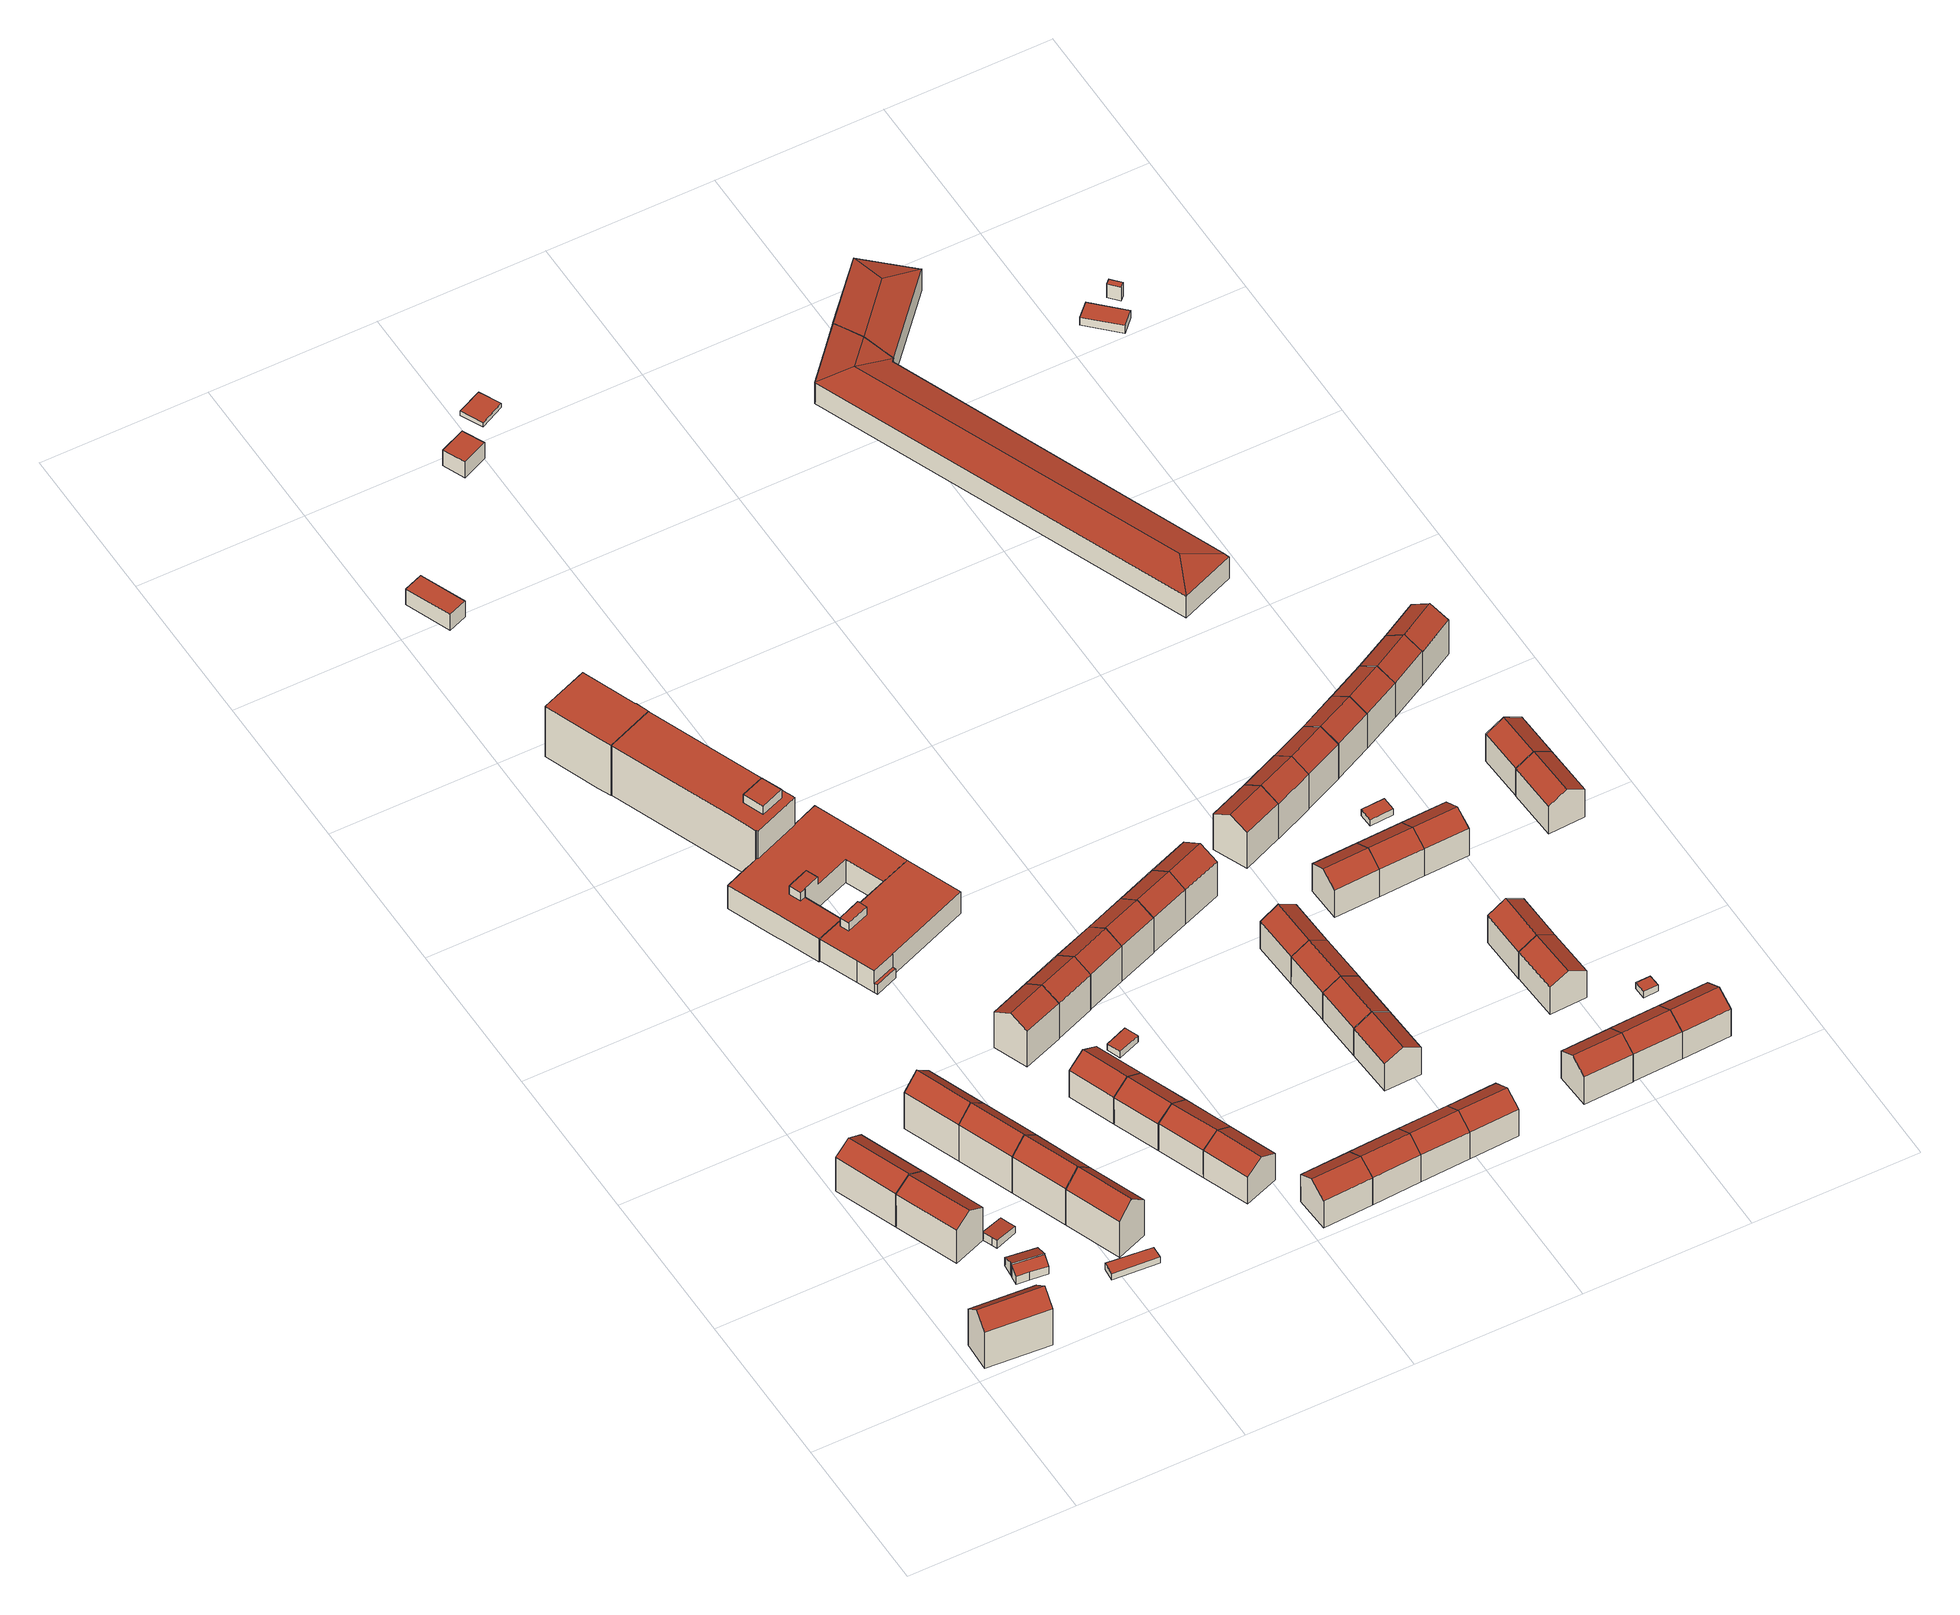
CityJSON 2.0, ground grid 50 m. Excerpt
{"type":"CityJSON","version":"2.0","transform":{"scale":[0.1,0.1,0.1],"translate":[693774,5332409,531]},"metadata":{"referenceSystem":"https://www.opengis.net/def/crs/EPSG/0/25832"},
"CityObjects":{
"building1":{"type":"Building","attributes":{"Gemeindeschluessel":"09162000","HoeheDach":"551.679","HoeheGrund":"533.960","Methode":"1000","NiedrigsteTraufeDesGebaeudes":"547.601","Geometrietyp2DReferenz":"3000","function":"31001_1000","roofType":"3100","measuredHeight":17.72,"storeysAboveGround":4},"geometry":[{"type":"MultiSurface","lod":"2","boundaries":[[[0,1,2,3]],[[3,4,5,0]],[[6,7,8,9]],[[4,6,9,5]],[[0,5,9,8,1]],[[2,7,6,4,3]],[[1,8,7,2]]],"semantics":{"surfaces":[{"type":"GroundSurface"},{"type":"WallSurface"},{"type":"RoofSurface"}],"values":[0,1,2,2,1,1,1]}}]},
"building2":{"type":"Building","attributes":{"Gemeindeschluessel":"09162000","HoeheDach":"549.608","HoeheGrund":"533.960","Methode":"1000","NiedrigsteTraufeDesGebaeudes":"546.504","Geometrietyp2DReferenz":"3000","function":"31001_1000","roofType":"3100","measuredHeight":15.65,"storeysAboveGround":4},"geometry":[{"type":"MultiSurface","lod":"2","boundaries":[[[10,11,12,13]],[[13,14,15,10]],[[14,16,17,15]],[[11,18,19,12]],[[13,12,19,16,14]],[[15,17,18,11,10]],[[18,17,16,19]]],"semantics":{"surfaces":[{"type":"WallSurface"},{"type":"GroundSurface"},{"type":"RoofSurface"}],"values":[0,1,0,2,0,0,2]}}]},
"building3":{"type":"Building","attributes":{"Gemeindeschluessel":"09162000","HoeheDach":"549.614","HoeheGrund":"534.100","Methode":"1000","NiedrigsteTraufeDesGebaeudes":"546.515","Geometrietyp2DReferenz":"3000","function":"31001_1000","roofType":"3100","measuredHeight":15.51,"storeysAboveGround":4},"geometry":[{"type":"MultiSurface","lod":"2","boundaries":[[[20,21,17,22]],[[23,21,20,24,25]],[[26,11,22,17,27]],[[27,17,21,23]],[[24,20,22,11]],[[26,27,23,25]],[[25,24,11,26]]],"semantics":{"surfaces":[{"type":"RoofSurface"},{"type":"WallSurface"},{"type":"GroundSurface"}],"values":[0,1,1,1,0,2,1]}}]},
"building4":{"type":"Building","attributes":{"Gemeindeschluessel":"09162000","HoeheDach":"538.758","HoeheGrund":"534.190","Methode":"1000","NiedrigsteTraufeDesGebaeudes":"537.155","Geometrietyp2DReferenz":"3000","function":"31001_2523","roofType":"2100","measuredHeight":4.57},"geometry":[{"type":"MultiSurface","lod":"2","boundaries":[[[28,29,30,31]],[[30,29,32,33,34]],[[35,32,29,28]],[[31,30,34,36]],[[37,33,32,35]],[[36,37,35,28,31]],[[36,34,33,37]]],"semantics":{"surfaces":[{"type":"WallSurface"},{"type":"RoofSurface"},{"type":"GroundSurface"}],"values":[0,1,0,0,0,2,0]}}]},
"building5":{"type":"Building","attributes":{"Gemeindeschluessel":"09162000","HoeheDach":"539.297","HoeheGrund":"534.180","Methode":"1000","NiedrigsteTraufeDesGebaeudes":"537.214","Geometrietyp2DReferenz":"3000","function":"31001_2000","roofType":"2100","measuredHeight":5.12},"geometry":[{"type":"MultiSurface","lod":"2","boundaries":[[[38,39,40,41,42,43]],[[44,41,40,45]],[[37,43,42,46]],[[47,39,38,35]],[[46,42,41,44]],[[35,38,43,37]],[[45,40,39,47]],[[37,46,44,45,47,35]]],"semantics":{"surfaces":[{"type":"RoofSurface"},{"type":"WallSurface"},{"type":"GroundSurface"}],"values":[0,1,1,1,1,1,1,2]}}]},
"building6":{"type":"Building","attributes":{"Gemeindeschluessel":"09162000","HoeheDach":"537.096","HoeheGrund":"534.150","Methode":"2000","NiedrigsteTraufeDesGebaeudes":"536.504","Geometrietyp2DReferenz":"3000","function":"51009_1610","roofType":"1000","measuredHeight":2.95},"geometry":[{"type":"MultiSurface","lod":"2","boundaries":[[[48,49,50,51,52,53]],[[54,55,56,57,58,59]],[[50,57,56,51]],[[52,55,54,53]],[[51,56,55,52]],[[48,59,58,49]],[[53,54,59,48]],[[49,58,57,50]]],"semantics":{"surfaces":[{"type":"GroundSurface"},{"type":"RoofSurface"},{"type":"WallSurface"}],"values":[0,1,2,2,2,2,2,2]}}]},
"building7":{"type":"Building","attributes":{"Gemeindeschluessel":"09162000","HoeheDach":"536.200","HoeheGrund":"533.920","Methode":"2000","NiedrigsteTraufeDesGebaeudes":"536.200","Geometrietyp2DReferenz":"3000","function":"51009_1610","roofType":"1000","measuredHeight":2.28},"geometry":[{"type":"MultiSurface","lod":"2","boundaries":[[[60,61,62,63]],[[64,65,63,62]],[[63,65,66,60]],[[64,62,61,67]],[[66,67,61,60]],[[67,66,65,64]]],"semantics":{"surfaces":[{"type":"WallSurface"},{"type":"GroundSurface"},{"type":"RoofSurface"}],"values":[0,0,1,2,0,0]}}]},
"building8":{"type":"Building","attributes":{"Gemeindeschluessel":"09162000","HoeheDach":"552.179","HoeheGrund":"534.160","Methode":"1000","NiedrigsteTraufeDesGebaeudes":"547.845","Geometrietyp2DReferenz":"3000","function":"31001_1000","roofType":"3100","measuredHeight":18.02,"storeysAboveGround":4},"geometry":[{"type":"MultiSurface","lod":"2","boundaries":[[[68,69,70,71]],[[72,73,74,75]],[[75,76,77,72]],[[73,70,69,74]],[[72,77,71,70,73]],[[74,69,68,76,75]],[[76,68,71,77]]],"semantics":{"surfaces":[{"type":"RoofSurface"},{"type":"GroundSurface"},{"type":"WallSurface"}],"values":[0,1,2,2,2,2,0]}}]},
"building9":{"type":"Building","attributes":{"Gemeindeschluessel":"09162000","HoeheDach":"552.181","HoeheGrund":"534.220","Methode":"1000","NiedrigsteTraufeDesGebaeudes":"547.883","Geometrietyp2DReferenz":"3000","function":"31001_1000","roofType":"3100","measuredHeight":17.96,"storeysAboveGround":4},"geometry":[{"type":"MultiSurface","lod":"2","boundaries":[[[78,79,69,68]],[[80,81,82,75]],[[81,78,68,82]],[[83,79,78,81,80]],[[75,82,68,69,74]],[[75,74,83,80]],[[74,69,79,83]]],"semantics":{"surfaces":[{"type":"RoofSurface"},{"type":"WallSurface"},{"type":"GroundSurface"}],"values":[0,1,0,1,1,2,1]}}]},
"building10":{"type":"Building","attributes":{"Gemeindeschluessel":"09162000","HoeheDach":"552.210","HoeheGrund":"534.180","Methode":"1000","NiedrigsteTraufeDesGebaeudes":"547.787","Geometrietyp2DReferenz":"3000","function":"31001_1000","roofType":"3100","measuredHeight":18.03,"storeysAboveGround":4},"geometry":[{"type":"MultiSurface","lod":"2","boundaries":[[[84,85,86,78]],[[83,86,85,87]],[[87,85,84,88,89]],[[80,90,78,86,83]],[[80,83,87,89]],[[89,88,90,80]],[[88,84,78,90]]],"semantics":{"surfaces":[{"type":"RoofSurface"},{"type":"WallSurface"},{"type":"GroundSurface"}],"values":[0,1,1,1,2,1,0]}}]},
"building11":{"type":"Building","attributes":{"Gemeindeschluessel":"09162000","HoeheDach":"552.217","HoeheGrund":"534.200","Methode":"1000","NiedrigsteTraufeDesGebaeudes":"547.743","Geometrietyp2DReferenz":"3000","function":"31001_1000","roofType":"3100","measuredHeight":18.02,"storeysAboveGround":4},"geometry":[{"type":"MultiSurface","lod":"2","boundaries":[[[91,92,93,89]],[[89,87,94,91]],[[89,93,84,95,87]],[[92,96,84,93]],[[96,97,95,84]],[[94,97,96,92,91]],[[87,95,97,94]]],"semantics":{"surfaces":[{"type":"WallSurface"},{"type":"GroundSurface"},{"type":"RoofSurface"}],"values":[0,1,0,2,2,0,0]}}]},
"building12":{"type":"Building","attributes":{"Gemeindeschluessel":"09162000","HoeheDach":"551.892","HoeheGrund":"532.930","Methode":"2000","NiedrigsteTraufeDesGebaeudes":"535.450","Geometrietyp2DReferenz":"3000","function":"31001_9998","roofType":"1000","measuredHeight":18.96,"storeysAboveGround":5},"geometry":[{"type":"MultiSurface","lod":"2","boundaries":[[[98,99,100,101,102,103,104,105]],[[106,107,108,109,110,111,112,113,114,115]],[[107,100,99,108]],[[110,105,104,111]],[[116,102,101,117]],[[103,102,116,118,114,113,112]],[[117,119,118,116]],[[107,106,115,119,117,101,100]],[[114,118,119,115]],[[109,108,99,98,105,110]],[[103,112,111,104]]],"semantics":{"surfaces":[{"type":"RoofSurface"},{"type":"GroundSurface"},{"type":"WallSurface"}],"values":[0,1,2,2,2,2,0,2,2,2,2]}}]},
"building13":{"type":"Building","attributes":{"Gemeindeschluessel":"09162000","HoeheDach":"548.039","HoeheGrund":"534.710","Methode":"1000","NiedrigsteTraufeDesGebaeudes":"544.833","Geometrietyp2DReferenz":"3000","function":"31001_1000","roofType":"3100","measuredHeight":13.33,"storeysAboveGround":3},"geometry":[{"type":"MultiSurface","lod":"2","boundaries":[[[120,121,122,123,124]],[[125,126,127,128,129]],[[122,121,128,127]],[[124,123,126,125]],[[125,129,120,124]],[[129,128,121,120]],[[123,122,127,126]]],"semantics":{"surfaces":[{"type":"WallSurface"},{"type":"RoofSurface"},{"type":"GroundSurface"}],"values":[0,0,1,0,2,0,1]}}]},
"building14":{"type":"Building","attributes":{"Gemeindeschluessel":"09162000","HoeheDach":"554.990","HoeheGrund":"533.131","Methode":"2000","NiedrigsteTraufeDesGebaeudes":"551.910","Geometrietyp2DReferenz":"3000","function":"31001_9998","roofType":"1000","measuredHeight":21.86,"storeysAboveGround":5},"geometry":[{"type":"MultiSurface","lod":"2","boundaries":[[[130,131,132,133]],[[134,135,136,137,138,139,140,141,142,143,144,145,146,147]],[[148,149,150,151]],[[146,152,153,147]],[[154,155,156,157,158,159,153,152,160,161,162,163,100,99],[130,133,148,151]],[[133,132,149,148]],[[139,138,137,156,155,154,99,140]],[[151,150,131,130]],[[135,158,157,136]],[[163,162,161,144,143,142,141,100]],[[145,160,152,146]],[[136,157,156,137]],[[147,153,159,134]],[[149,132,131,150]],[[140,99,100,141]],[[134,159,158,135]],[[144,161,160,145]]],"semantics":{"surfaces":[{"type":"WallSurface"},{"type":"GroundSurface"},{"type":"RoofSurface"}],"values":[0,1,0,0,2,0,0,0,0,0,0,0,0,2,0,0,0]}}]},
"building15":{"type":"Building","attributes":{"Gemeindeschluessel":"09162000","HoeheDach":"551.043","HoeheGrund":"534.510","Methode":"1000","NiedrigsteTraufeDesGebaeudes":"547.878","Geometrietyp2DReferenz":"3000","function":"31001_1000","roofType":"3100","measuredHeight":16.53,"storeysAboveGround":4},"geometry":[{"type":"MultiSurface","lod":"2","boundaries":[[[164,165,166,167,168]],[[169,170,164,168]],[[170,171,165,164]],[[168,167,172,169]],[[169,172,173,171,170]],[[165,171,173,166]],[[166,173,172,167]]],"semantics":{"surfaces":[{"type":"WallSurface"},{"type":"GroundSurface"},{"type":"RoofSurface"}],"values":[0,1,0,0,0,2,2]}}]},
"building16":{"type":"Building","attributes":{"Gemeindeschluessel":"09162000","HoeheDach":"548.044","HoeheGrund":"534.700","Methode":"1000","NiedrigsteTraufeDesGebaeudes":"544.848","Geometrietyp2DReferenz":"3000","function":"31001_1000","roofType":"3100","measuredHeight":13.34,"storeysAboveGround":3},"geometry":[{"type":"MultiSurface","lod":"2","boundaries":[[[124,120,174,175]],[[174,176,177,178,175]],[[178,177,122,123]],[[175,178,123,124]],[[177,176,121,122]],[[124,123,122,121,120]],[[120,121,176,174]]],"semantics":{"surfaces":[{"type":"GroundSurface"},{"type":"WallSurface"},{"type":"RoofSurface"}],"values":[0,1,2,1,2,1,1]}}]},
"building17":{"type":"Building","attributes":{"Gemeindeschluessel":"09162000","HoeheDach":"544.940","HoeheGrund":"533.147","Methode":"2000","NiedrigsteTraufeDesGebaeudes":"541.799","Geometrietyp2DReferenz":"3000","function":"31001_9998","roofType":"1000","measuredHeight":11.79,"storeysAboveGround":2},"geometry":[{"type":"MultiSurface","lod":"2","boundaries":[[[179,180,181,182,183,184,185]],[[186,187,188,189,190,191,192,193,194,195]],[[193,192,191,190,196,181,180,197,198,199,200,201,202,203,204,205,206,207,208,209,210,211,212,213,214,215,216,217,194]],[[184,218,219,220,203,202,201,221,185]],[[180,179,222,197]],[[194,217,216,215,135,223,224,195]],[[189,225,182,181,196,190]],[[146,210,209,226]],[[200,227,221,201]],[[135,215,214,134]],[[228,204,203,220]],[[229,230,227,200,199,198]],[[147,211,210,146]],[[231,205,204,228]],[[226,209,208,232]],[[214,213,212,211,147,233,234,134]],[[197,222,229,198]],[[207,206,205,231,235,236,232,208]],[[222,179,185,221,227,230,229]],[[228,220,219,218,184,183,182,225,189,188,187,186,195,224,223,135,134,234,233,147,146,226,232,236,235,231]]],"semantics":{"surfaces":[{"type":"WallSurface"},{"type":"RoofSurface"},{"type":"GroundSurface"}],"values":[0,0,1,0,0,0,0,0,0,0,0,0,0,0,0,0,0,0,1,2]}}]},
"building18":{"type":"Building","attributes":{"Gemeindeschluessel":"09162000","HoeheDach":"548.062","HoeheGrund":"534.710","Methode":"1000","NiedrigsteTraufeDesGebaeudes":"544.858","Geometrietyp2DReferenz":"3000","function":"31001_1000","roofType":"3100","measuredHeight":13.35,"storeysAboveGround":3},"geometry":[{"type":"MultiSurface","lod":"2","boundaries":[[[175,174,237,238]],[[239,240,241,242]],[[175,243,242,241,174]],[[238,244,243,175]],[[237,240,239,244,238]],[[244,239,242,243]],[[174,241,240,237]]],"semantics":{"surfaces":[{"type":"GroundSurface"},{"type":"RoofSurface"},{"type":"WallSurface"}],"values":[0,1,2,2,2,1,2]}}]},
"building19":{"type":"Building","attributes":{"Gemeindeschluessel":"09162000","HoeheDach":"548.067","HoeheGrund":"534.760","Methode":"1000","NiedrigsteTraufeDesGebaeudes":"544.855","Geometrietyp2DReferenz":"3000","function":"31001_1000","roofType":"3100","measuredHeight":13.31,"storeysAboveGround":3},"geometry":[{"type":"MultiSurface","lod":"2","boundaries":[[[245,246,247,248,249]],[[250,240,246,245]],[[247,246,240,239]],[[249,248,244,251]],[[251,250,245,249]],[[248,247,239,244]],[[251,244,239,240,250]]],"semantics":{"surfaces":[{"type":"WallSurface"},{"type":"RoofSurface"},{"type":"GroundSurface"}],"values":[0,0,1,0,2,1,0]}}]},
"building20":{"type":"Building","attributes":{"name":"Montessori-Schule","Gemeindeschluessel":"09162000","HoeheDach":"544.900","HoeheGrund":"533.679","Methode":"2000","NiedrigsteTraufeDesGebaeudes":"537.200","Geometrietyp2DReferenz":"3000","function":"31001_3020","roofType":"1000","measuredHeight":11.22,"storeysAboveGround":2},"geometry":[{"type":"MultiSurface","lod":"2","boundaries":[[[252,253,254,255,256]],[[190,257,181,258,259,260]],[[261,262,263,264,265,266]],[[267,268,269,270]],[[271,267,270,272]],[[273,268,267,271]],[[274,275,264,263,276,277,278]],[[277,279,280,281,282,278]],[[279,277,276,263,262,261,252,256,260,259,258,283,284,285,280]],[[275,274,254,253]],[[256,255,190,260]],[[181,286,204,284,283,258]],[[287,269,268,273]],[[272,270,269,287]],[[266,265,264,275,253]],[[255,254,274,278,282,281,205,204,286,181,257,190],[287,273,271,272]],[[261,266,253,252]],[[285,205,281,280]],[[284,204,205,285]]],"semantics":{"surfaces":[{"type":"WallSurface"},{"type":"RoofSurface"},{"type":"GroundSurface"}],"values":[0,0,0,1,0,0,0,0,2,0,0,0,0,0,1,1,0,0,0]}}]},
"building21":{"type":"Building","attributes":{"Gemeindeschluessel":"09162000","HoeheDach":"538.757","HoeheGrund":"532.757","Methode":"3220","NiedrigsteTraufeDesGebaeudes":"538.757","Geometrietyp2DReferenz":"3000","function":"31001_2000","roofType":"9999","measuredHeight":6,"storeysAboveGround":1},"geometry":[{"type":"MultiSurface","lod":"2","boundaries":[[[288,289,290,291]],[[292,293,294,295]],[[293,288,291,294]],[[294,291,290,295]],[[292,289,288,293]],[[289,292,295,290]]],"semantics":{"surfaces":[{"type":"WallSurface"},{"type":"GroundSurface"},{"type":"RoofSurface"}],"values":[0,0,0,1,2,0]}}]},
"building22":{"type":"Building","attributes":{"Gemeindeschluessel":"09162000","HoeheDach":"535.975","HoeheGrund":"533.230","Methode":"1000","NiedrigsteTraufeDesGebaeudes":"535.577","Geometrietyp2DReferenz":"3000","function":"31001_2000","roofType":"3200","measuredHeight":2.75},"geometry":[{"type":"MultiSurface","lod":"2","boundaries":[[[296,297,298,299]],[[300,301,302]],[[297,303,304,298]],[[296,302,303,297]],[[305,304,303]],[[296,299,300,302]],[[301,300,304,305]],[[298,304,300,299]],[[302,301,305,303]]],"semantics":{"surfaces":[{"type":"GroundSurface"},{"type":"RoofSurface"},{"type":"WallSurface"}],"values":[0,1,2,2,1,2,1,2,1]}}]},
"building23":{"type":"Building","attributes":{"Gemeindeschluessel":"09162000","HoeheDach":"551.064","HoeheGrund":"534.620","Methode":"1000","NiedrigsteTraufeDesGebaeudes":"547.871","Geometrietyp2DReferenz":"3000","function":"31001_1000","roofType":"3100","measuredHeight":16.44,"storeysAboveGround":4},"geometry":[{"type":"MultiSurface","lod":"2","boundaries":[[[171,306,307,308]],[[309,310,307,306,311]],[[309,311,312,313]],[[313,172,310,309]],[[312,171,308,172,313]],[[308,307,310,172]],[[311,306,171,312]]],"semantics":{"surfaces":[{"type":"RoofSurface"},{"type":"WallSurface"},{"type":"GroundSurface"}],"values":[0,1,2,1,1,0,1]}}]},
"building24":{"type":"Building","attributes":{"Gemeindeschluessel":"09162000","HoeheDach":"548.390","HoeheGrund":"535.050","Methode":"1000","NiedrigsteTraufeDesGebaeudes":"545.194","Geometrietyp2DReferenz":"3000","function":"31001_1000","roofType":"3100","measuredHeight":13.34,"storeysAboveGround":3},"geometry":[{"type":"MultiSurface","lod":"2","boundaries":[[[314,315,316,317]],[[318,314,317,319,320]],[[320,319,321,322]],[[322,323,318,320]],[[322,321,316,315,323]],[[317,316,321,319]],[[323,315,314,318]]],"semantics":{"surfaces":[{"type":"RoofSurface"},{"type":"WallSurface"},{"type":"GroundSurface"}],"values":[0,1,1,2,1,0,1]}}]},
"building25":{"type":"Building","attributes":{"Gemeindeschluessel":"09162000","HoeheDach":"537.195","HoeheGrund":"534.840","Methode":"1000","NiedrigsteTraufeDesGebaeudes":"537.195","Geometrietyp2DReferenz":"3000","function":"31001_2000","roofType":"1000","measuredHeight":2.35},"geometry":[{"type":"MultiSurface","lod":"2","boundaries":[[[324,325,326,327]],[[328,329,326,325]],[[330,328,325,324]],[[327,326,329,331]],[[324,327,331,330]],[[331,329,328,330]]],"semantics":{"surfaces":[{"type":"WallSurface"},{"type":"RoofSurface"},{"type":"GroundSurface"}],"values":[0,1,0,0,2,0]}}]},
"building26":{"type":"Building","attributes":{"Gemeindeschluessel":"09162000","HoeheDach":"551.050","HoeheGrund":"534.730","Methode":"1000","NiedrigsteTraufeDesGebaeudes":"547.878","Geometrietyp2DReferenz":"3000","function":"31001_1000","roofType":"3100","measuredHeight":16.32,"storeysAboveGround":4},"geometry":[{"type":"MultiSurface","lod":"2","boundaries":[[[332,333,334,310]],[[335,336,306,337]],[[306,336,333,332]],[[338,334,333,336,335]],[[339,310,334,338]],[[338,335,337,339]],[[337,306,332,310,339]]],"semantics":{"surfaces":[{"type":"RoofSurface"},{"type":"WallSurface"},{"type":"GroundSurface"}],"values":[0,1,0,1,1,2,1]}}]},
"building27":{"type":"Building","attributes":{"Gemeindeschluessel":"09162000","HoeheDach":"548.395","HoeheGrund":"535.060","Methode":"1000","NiedrigsteTraufeDesGebaeudes":"545.205","Geometrietyp2DReferenz":"3000","function":"31001_1000","roofType":"3100","measuredHeight":13.34,"storeysAboveGround":3},"geometry":[{"type":"MultiSurface","lod":"2","boundaries":[[[316,340,341,321]],[[315,342,340,316]],[[343,321,341,344]],[[344,345,346,343]],[[345,342,315,346]],[[344,341,340,342,345]],[[346,315,316,321,343]]],"semantics":{"surfaces":[{"type":"RoofSurface"},{"type":"WallSurface"},{"type":"GroundSurface"}],"values":[0,0,1,2,1,1,1]}}]},
"building28":{"type":"Building","attributes":{"Gemeindeschluessel":"09162000","HoeheDach":"551.054","HoeheGrund":"534.800","Methode":"1000","NiedrigsteTraufeDesGebaeudes":"547.896","Geometrietyp2DReferenz":"3000","function":"31001_1000","roofType":"3100","measuredHeight":16.25,"storeysAboveGround":4},"geometry":[{"type":"MultiSurface","lod":"2","boundaries":[[[347,348,349,350,351,352]],[[348,347,336,353,334,349]],[[354,352,351,350,355,356]],[[352,354,336,347]],[[353,356,355,334]],[[336,354,356,353]],[[349,334,355,350]]],"semantics":{"surfaces":[{"type":"GroundSurface"},{"type":"WallSurface"},{"type":"RoofSurface"}],"values":[0,1,1,1,2,2,1]}}]},
"building29":{"type":"Building","attributes":{"Gemeindeschluessel":"09162000","HoeheDach":"548.385","HoeheGrund":"535.080","Methode":"1000","NiedrigsteTraufeDesGebaeudes":"545.197","Geometrietyp2DReferenz":"3000","function":"31001_1000","roofType":"3100","measuredHeight":13.3,"storeysAboveGround":3},"geometry":[{"type":"MultiSurface","lod":"2","boundaries":[[[342,357,358,340]],[[359,360,345,344]],[[340,358,361,341]],[[359,361,358,357,360]],[[345,342,340,341,344]],[[344,341,361,359]],[[360,357,342,345]]],"semantics":{"surfaces":[{"type":"RoofSurface"},{"type":"GroundSurface"},{"type":"WallSurface"}],"values":[0,1,0,2,2,2,2]}}]},
"building30":{"type":"Building","attributes":{"Gemeindeschluessel":"09162000","HoeheDach":"541.838","HoeheGrund":"535.838","Methode":"3220","NiedrigsteTraufeDesGebaeudes":"541.838","Geometrietyp2DReferenz":"3000","function":"31001_2000","roofType":"9999","measuredHeight":6},"geometry":[{"type":"MultiSurface","lod":"2","boundaries":[[[362,363,364,365]],[[366,362,365,367]],[[368,366,367,369]],[[363,362,366,368]],[[363,368,369,364]],[[369,367,365,364]]],"semantics":{"surfaces":[{"type":"WallSurface"},{"type":"RoofSurface"},{"type":"GroundSurface"}],"values":[0,0,0,1,0,2]}}]},
"building31":{"type":"Building","attributes":{"Gemeindeschluessel":"09162000","HoeheDach":"551.069","HoeheGrund":"534.890","Methode":"1000","NiedrigsteTraufeDesGebaeudes":"547.871","Geometrietyp2DReferenz":"3000","function":"31001_1000","roofType":"3100","measuredHeight":16.18,"storeysAboveGround":4},"geometry":[{"type":"MultiSurface","lod":"2","boundaries":[[[354,370,371,356]],[[372,370,354,373]],[[374,355,375,376]],[[370,372,377,376,375,371]],[[378,373,354,356,355,374]],[[356,371,375,355]],[[373,378,374,376,377,372]]],"semantics":{"surfaces":[{"type":"RoofSurface"},{"type":"WallSurface"},{"type":"GroundSurface"}],"values":[0,1,1,1,1,0,2]}}]},
"building32":{"type":"Building","attributes":{"Gemeindeschluessel":"09162000","HoeheDach":"548.384","HoeheGrund":"535.110","Methode":"1000","NiedrigsteTraufeDesGebaeudes":"545.205","Geometrietyp2DReferenz":"3000","function":"31001_1000","roofType":"3100","measuredHeight":13.27,"storeysAboveGround":3},"geometry":[{"type":"MultiSurface","lod":"2","boundaries":[[[379,380,357,360]],[[359,361,381,382]],[[357,380,383,358]],[[360,357,358,361,359]],[[358,383,381,361]],[[382,381,383,380,379]],[[382,379,360,359]]],"semantics":{"surfaces":[{"type":"WallSurface"},{"type":"RoofSurface"},{"type":"GroundSurface"}],"values":[0,0,1,0,1,0,2]}}]},
"building33":{"type":"Building","attributes":{"Gemeindeschluessel":"09162000","HoeheDach":"548.833","HoeheGrund":"535.380","Methode":"1000","NiedrigsteTraufeDesGebaeudes":"545.621","Geometrietyp2DReferenz":"3000","function":"31001_1000","roofType":"3100","measuredHeight":13.45,"storeysAboveGround":3},"geometry":[{"type":"MultiSurface","lod":"2","boundaries":[[[384,385,386,387,388]],[[389,390,385,384]],[[391,392,393,390,389]],[[387,386,393,392]],[[386,385,390,393]],[[388,387,392,391]],[[391,389,384,388]]],"semantics":{"surfaces":[{"type":"WallSurface"},{"type":"RoofSurface"},{"type":"GroundSurface"}],"values":[0,0,0,1,1,0,2]}}]},
"building34":{"type":"Building","attributes":{"Gemeindeschluessel":"09162000","HoeheDach":"548.833","HoeheGrund":"535.440","Methode":"1000","NiedrigsteTraufeDesGebaeudes":"545.625","Geometrietyp2DReferenz":"3000","function":"31001_1000","roofType":"3100","measuredHeight":13.39,"storeysAboveGround":3},"geometry":[{"type":"MultiSurface","lod":"2","boundaries":[[[394,395,396,397,398]],[[398,397,390,389]],[[394,398,389,391]],[[393,390,397,396]],[[391,392,395,394]],[[392,393,396,395]],[[389,390,393,392,391]]],"semantics":{"surfaces":[{"type":"WallSurface"},{"type":"GroundSurface"},{"type":"RoofSurface"}],"values":[0,0,1,2,0,2,0]}}]},
"building35":{"type":"Building","attributes":{"Gemeindeschluessel":"09162000","HoeheDach":"537.190","HoeheGrund":"535.580","Methode":"2000","NiedrigsteTraufeDesGebaeudes":"537.190","Geometrietyp2DReferenz":"3000","function":"31001_2000","roofType":"1000","measuredHeight":1.61},"geometry":[{"type":"MultiSurface","lod":"2","boundaries":[[[399,400,401,402]],[[400,403,404,401]],[[402,405,406,399]],[[402,401,404,405]],[[406,403,400,399]],[[405,404,403,406]]],"semantics":{"surfaces":[{"type":"WallSurface"},{"type":"RoofSurface"},{"type":"GroundSurface"}],"values":[0,1,2,0,0,0]}}]},
"building36":{"type":"Building","attributes":{"Gemeindeschluessel":"09162000","HoeheDach":"551.079","HoeheGrund":"534.930","Methode":"1000","NiedrigsteTraufeDesGebaeudes":"547.868","Geometrietyp2DReferenz":"3000","function":"31001_1000","roofType":"3100","measuredHeight":16.15,"storeysAboveGround":4},"geometry":[{"type":"MultiSurface","lod":"2","boundaries":[[[376,375,407,408]],[[370,409,410,371]],[[377,372,370,371,375,376]],[[372,377,376,408,411,412]],[[409,412,411,408,407,410]],[[412,409,370,372]],[[371,410,407,375]]],"semantics":{"surfaces":[{"type":"WallSurface"},{"type":"RoofSurface"},{"type":"GroundSurface"}],"values":[0,1,0,2,0,0,1]}}]},
"building37":{"type":"Building","attributes":{"Gemeindeschluessel":"09162000","HoeheDach":"548.836","HoeheGrund":"535.460","Methode":"1000","NiedrigsteTraufeDesGebaeudes":"545.631","Geometrietyp2DReferenz":"3000","function":"31001_1000","roofType":"3100","measuredHeight":13.38,"storeysAboveGround":3},"geometry":[{"type":"MultiSurface","lod":"2","boundaries":[[[413,395,414,415]],[[415,416,417,413]],[[395,396,418,414]],[[396,397,419,418]],[[416,419,397,417]],[[417,397,396,395,413]],[[415,414,418,419,416]]],"semantics":{"surfaces":[{"type":"WallSurface"},{"type":"GroundSurface"},{"type":"RoofSurface"}],"values":[0,1,2,2,0,0,0]}}]},
"building38":{"type":"Building","attributes":{"Gemeindeschluessel":"09162000","HoeheDach":"548.851","HoeheGrund":"535.440","Methode":"1000","NiedrigsteTraufeDesGebaeudes":"545.625","Geometrietyp2DReferenz":"3000","function":"31001_1000","roofType":"3100","measuredHeight":13.41,"storeysAboveGround":3},"geometry":[{"type":"MultiSurface","lod":"2","boundaries":[[[420,421,419,422]],[[422,419,423,414,424]],[[424,414,425,426]],[[423,419,421,427]],[[426,420,422,424]],[[426,425,427,421,420]],[[414,423,427,425]]],"semantics":{"surfaces":[{"type":"WallSurface"},{"type":"RoofSurface"},{"type":"GroundSurface"}],"values":[0,0,0,1,2,0,1]}}]},
"building39":{"type":"Building","attributes":{"Gemeindeschluessel":"09162000","HoeheDach":"551.691","HoeheGrund":"535.140","Methode":"1000","NiedrigsteTraufeDesGebaeudes":"548.459","Geometrietyp2DReferenz":"3000","function":"31001_1000","roofType":"3100","measuredHeight":16.55,"storeysAboveGround":4},"geometry":[{"type":"MultiSurface","lod":"2","boundaries":[[[428,429,430,431,432,433]],[[429,428,434,435]],[[436,433,432,437]],[[435,438,439,431,430,429]],[[438,435,434,436,437,439]],[[434,428,433,436]],[[439,437,432,431]]],"semantics":{"surfaces":[{"type":"WallSurface"},{"type":"RoofSurface"},{"type":"GroundSurface"}],"values":[0,0,1,2,0,1,0]}}]},
"building40":{"type":"Building","attributes":{"Gemeindeschluessel":"09162000","HoeheDach":"548.885","HoeheGrund":"535.380","Methode":"1000","NiedrigsteTraufeDesGebaeudes":"545.672","Geometrietyp2DReferenz":"3000","function":"31001_1000","roofType":"3100","measuredHeight":13.51,"storeysAboveGround":3},"geometry":[{"type":"MultiSurface","lod":"2","boundaries":[[[440,441,442,443,444]],[[441,445,446,442]],[[444,443,447,448]],[[448,447,446,445,449]],[[449,445,441,440]],[[448,449,440,444]],[[442,446,447,443]]],"semantics":{"surfaces":[{"type":"WallSurface"},{"type":"RoofSurface"},{"type":"GroundSurface"}],"values":[0,1,0,0,0,2,1]}}]},
"building41":{"type":"Building","attributes":{"Gemeindeschluessel":"09162000","HoeheDach":"548.821","HoeheGrund":"535.430","Methode":"1000","NiedrigsteTraufeDesGebaeudes":"545.680","Geometrietyp2DReferenz":"3000","function":"31001_1000","roofType":"3100","measuredHeight":13.39,"storeysAboveGround":3},"geometry":[{"type":"MultiSurface","lod":"2","boundaries":[[[450,451,452,453]],[[453,452,454,455,456]],[[457,450,453,456]],[[456,455,458,457]],[[452,451,459,454]],[[454,459,458,455]],[[457,458,459,451,450]]],"semantics":{"surfaces":[{"type":"WallSurface"},{"type":"GroundSurface"},{"type":"RoofSurface"}],"values":[0,0,1,0,2,2,0]}}]},
"building42":{"type":"Building","attributes":{"Gemeindeschluessel":"09162000","HoeheDach":"551.688","HoeheGrund":"535.320","Methode":"1000","NiedrigsteTraufeDesGebaeudes":"548.486","Geometrietyp2DReferenz":"3000","function":"31001_1000","roofType":"3100","measuredHeight":16.37,"storeysAboveGround":4},"geometry":[{"type":"MultiSurface","lod":"2","boundaries":[[[428,460,461,462,433]],[[433,462,463,432]],[[464,465,466,467,468,469,470]],[[465,464,470,461,460,428]],[[461,470,469,468,463,462]],[[466,465,428,433,432,467]],[[467,432,463,468]]],"semantics":{"surfaces":[{"type":"RoofSurface"},{"type":"GroundSurface"},{"type":"WallSurface"}],"values":[0,0,1,2,2,2,2]}}]},
"building43":{"type":"Building","attributes":{"Gemeindeschluessel":"09162000","HoeheDach":"548.873","HoeheGrund":"535.520","Methode":"1000","NiedrigsteTraufeDesGebaeudes":"545.670","Geometrietyp2DReferenz":"3000","function":"31001_1000","roofType":"3100","measuredHeight":13.35,"storeysAboveGround":3},"geometry":[{"type":"MultiSurface","lod":"2","boundaries":[[[471,472,445,473]],[[474,471,473,475]],[[446,476,477,447]],[[474,477,476,472,471]],[[445,472,476,446]],[[473,445,446,447,475]],[[475,447,477,474]]],"semantics":{"surfaces":[{"type":"WallSurface"},{"type":"GroundSurface"},{"type":"RoofSurface"}],"values":[0,1,2,0,2,0,0]}}]},
"building44":{"type":"Building","attributes":{"Gemeindeschluessel":"09162000","HoeheDach":"548.505","HoeheGrund":"535.190","Methode":"1000","NiedrigsteTraufeDesGebaeudes":"545.300","Geometrietyp2DReferenz":"3000","function":"31001_1000","roofType":"3100","measuredHeight":13.31,"storeysAboveGround":3},"geometry":[{"type":"MultiSurface","lod":"2","boundaries":[[[478,479,480,481,482]],[[480,479,483,484]],[[485,483,479,478]],[[482,481,486,487]],[[487,486,484,483,485]],[[481,480,484,486]],[[487,485,478,482]]],"semantics":{"surfaces":[{"type":"WallSurface"},{"type":"RoofSurface"},{"type":"GroundSurface"}],"values":[0,1,0,0,0,1,2]}}]},
"building45":{"type":"Building","attributes":{"Gemeindeschluessel":"09162000","HoeheDach":"548.813","HoeheGrund":"535.410","Methode":"1000","NiedrigsteTraufeDesGebaeudes":"545.651","Geometrietyp2DReferenz":"3000","function":"31001_1000","roofType":"3100","measuredHeight":13.4,"storeysAboveGround":3},"geometry":[{"type":"MultiSurface","lod":"2","boundaries":[[[457,458,488,489]],[[451,490,491,459]],[[489,492,450,457]],[[492,490,451,450]],[[450,451,459,458,457]],[[489,488,491,490,492]],[[459,491,488,458]]],"semantics":{"surfaces":[{"type":"WallSurface"},{"type":"RoofSurface"},{"type":"GroundSurface"}],"values":[0,1,2,0,0,0,1]}}]},
"building46":{"type":"Building","attributes":{"Gemeindeschluessel":"09162000","HoeheDach":"548.503","HoeheGrund":"535.110","Methode":"1000","NiedrigsteTraufeDesGebaeudes":"545.302","Geometrietyp2DReferenz":"3000","function":"31001_1000","roofType":"3100","measuredHeight":13.39,"storeysAboveGround":3},"geometry":[{"type":"MultiSurface","lod":"2","boundaries":[[[486,484,493,494]],[[495,494,493,496,497]],[[484,483,496,493]],[[498,483,484,486,499]],[[497,496,483,498]],[[499,486,494,495]],[[495,497,498,499]]],"semantics":{"surfaces":[{"type":"RoofSurface"},{"type":"WallSurface"},{"type":"GroundSurface"}],"values":[0,1,0,1,1,1,2]}}]},
"building47":{"type":"Building","attributes":{"Gemeindeschluessel":"09162000","HoeheDach":"551.698","HoeheGrund":"535.410","Methode":"2000","NiedrigsteTraufeDesGebaeudes":"548.418","Geometrietyp2DReferenz":"3000","function":"31001_1000","roofType":"3100","measuredHeight":16.29,"storeysAboveGround":4},"geometry":[{"type":"MultiSurface","lod":"2","boundaries":[[[500,501,502,503,504,505]],[[506,507,508,462,509,510]],[[462,505,504,509]],[[501,500,508,507]],[[508,500,505,462]],[[510,509,504,503]],[[507,506,510,503,502,501]]],"semantics":{"surfaces":[{"type":"WallSurface"},{"type":"RoofSurface"},{"type":"GroundSurface"}],"values":[0,0,1,0,1,0,2]}}]},
"building48":{"type":"Building","attributes":{"Gemeindeschluessel":"09162000","HoeheDach":"538.032","HoeheGrund":"535.690","Methode":"1000","NiedrigsteTraufeDesGebaeudes":"538.032","Geometrietyp2DReferenz":"3000","function":"31001_2000","roofType":"1000","measuredHeight":2.34},"geometry":[{"type":"MultiSurface","lod":"2","boundaries":[[[511,512,513,514]],[[515,514,513,516]],[[516,513,512,517]],[[515,516,517,518]],[[517,512,511,518]],[[518,511,514,515]]],"semantics":{"surfaces":[{"type":"RoofSurface"},{"type":"WallSurface"},{"type":"GroundSurface"}],"values":[0,1,1,2,1,1]}}]},
"building49":{"type":"Building","attributes":{"Gemeindeschluessel":"09162000","HoeheDach":"548.895","HoeheGrund":"535.530","Methode":"1000","NiedrigsteTraufeDesGebaeudes":"545.673","Geometrietyp2DReferenz":"3000","function":"31001_1000","roofType":"3100","measuredHeight":13.37,"storeysAboveGround":3},"geometry":[{"type":"MultiSurface","lod":"2","boundaries":[[[519,520,471,474]],[[519,521,522,523,520]],[[472,523,522,476]],[[474,477,521,519]],[[471,472,476,477,474]],[[520,523,472,471]],[[476,522,521,477]]],"semantics":{"surfaces":[{"type":"GroundSurface"},{"type":"WallSurface"},{"type":"RoofSurface"}],"values":[0,1,2,1,1,1,2]}}]},
"building50":{"type":"Building","attributes":{"Gemeindeschluessel":"09162000","HoeheDach":"548.812","HoeheGrund":"535.420","Methode":"1000","NiedrigsteTraufeDesGebaeudes":"545.647","Geometrietyp2DReferenz":"3000","function":"31001_1000","roofType":"3100","measuredHeight":13.39,"storeysAboveGround":3},"geometry":[{"type":"MultiSurface","lod":"2","boundaries":[[[491,524,525,526]],[[527,528,529,492]],[[530,525,524,528,527]],[[530,527,492,489]],[[489,526,525,530]],[[529,528,524,491]],[[492,529,491,526,489]]],"semantics":{"surfaces":[{"type":"RoofSurface"},{"type":"WallSurface"},{"type":"GroundSurface"}],"values":[0,1,1,2,1,0,1]}}]},
"building51":{"type":"Building","attributes":{"Gemeindeschluessel":"09162000","HoeheDach":"537.954","HoeheGrund":"535.670","Methode":"1000","NiedrigsteTraufeDesGebaeudes":"537.954","Geometrietyp2DReferenz":"3000","function":"31001_2000","roofType":"1000","measuredHeight":2.28},"geometry":[{"type":"MultiSurface","lod":"2","boundaries":[[[531,532,533,534]],[[531,534,535,536]],[[535,537,538,536]],[[534,533,537,535]],[[538,537,533,532]],[[536,538,532,531]]],"semantics":{"surfaces":[{"type":"WallSurface"},{"type":"GroundSurface"},{"type":"RoofSurface"}],"values":[0,1,0,0,2,0]}}]},
"building52":{"type":"Building","attributes":{"Gemeindeschluessel":"09162000","HoeheDach":"551.706","HoeheGrund":"535.470","Methode":"1000","NiedrigsteTraufeDesGebaeudes":"548.483","Geometrietyp2DReferenz":"3000","function":"31001_1000","roofType":"3100","measuredHeight":16.24,"storeysAboveGround":4},"geometry":[{"type":"MultiSurface","lod":"2","boundaries":[[[539,540,541,542,543,544]],[[540,539,545,546,547,548,541]],[[505,549,550,551]],[[546,551,550,547]],[[542,541,548,547,550,549]],[[545,539,544,505,551,546]],[[544,543,542,549,505]]],"semantics":{"surfaces":[{"type":"WallSurface"},{"type":"GroundSurface"},{"type":"RoofSurface"}],"values":[0,1,2,0,0,0,2]}}]},
"building53":{"type":"Building","attributes":{"Gemeindeschluessel":"09162000","HoeheDach":"551.725","HoeheGrund":"535.520","Methode":"1000","NiedrigsteTraufeDesGebaeudes":"548.465","Geometrietyp2DReferenz":"3000","function":"31001_1000","roofType":"3100","measuredHeight":16.2,"storeysAboveGround":4},"geometry":[{"type":"MultiSurface","lod":"2","boundaries":[[[552,553,554,555,556,557]],[[541,548,547,555,554,553]],[[553,552,542,541]],[[547,550,556,555]],[[542,552,557,549]],[[548,541,542,549,550,547]],[[549,557,556,550]]],"semantics":{"surfaces":[{"type":"WallSurface"},{"type":"GroundSurface"},{"type":"RoofSurface"}],"values":[0,1,0,0,2,0,2]}}]},
"building54":{"type":"Building","attributes":{"Gemeindeschluessel":"09162000","HoeheDach":"541.412","HoeheGrund":"531.760","Methode":"2000","NiedrigsteTraufeDesGebaeudes":"539.837","Geometrietyp2DReferenz":"3000","function":"31001_3071","roofType":"3100","measuredHeight":9.65,"storeysAboveGround":1},"geometry":[{"type":"MultiSurface","lod":"2","boundaries":[[[558,559,560,561]],[[562,563,564,565,566,567,568,569]],[[570,571,572,573]],[[564,563,574,575,576,577]],[[568,578,573,569]],[[561,560,579,577,576]],[[565,580,581,566]],[[582,578,568,567,583]],[[565,564,577,584,580]],[[585,581,559]],[[571,558,561,575,574,572]],[[567,566,581,585,586,583]],[[579,584,577]],[[562,572,574,563]],[[578,582,570,573]],[[570,582,583,586,571]],[[586,585,559,558,571]],[[572,562,569,573]],[[559,581,580,584,579,560]],[[561,576,575]]],"semantics":{"surfaces":[{"type":"WallSurface"},{"type":"GroundSurface"},{"type":"RoofSurface"}],"values":[0,1,2,0,0,2,0,0,0,0,2,0,2,0,2,2,2,0,2,0]}}]},
"building55":{"type":"Building","attributes":{"Gemeindeschluessel":"09162000","HoeheDach":"549.333","HoeheGrund":"535.680","Methode":"1000","NiedrigsteTraufeDesGebaeudes":"546.125","Geometrietyp2DReferenz":"3000","function":"31001_1000","roofType":"3100","measuredHeight":13.65,"storeysAboveGround":3},"geometry":[{"type":"MultiSurface","lod":"2","boundaries":[[[587,588,589,590,591]],[[592,593,589,588]],[[594,595,593,592,596]],[[596,592,588,587]],[[587,591,594,596]],[[593,595,590,589]],[[591,590,595,594]]],"semantics":{"surfaces":[{"type":"WallSurface"},{"type":"RoofSurface"},{"type":"GroundSurface"}],"values":[0,1,0,0,2,1,0]}}]},
"building56":{"type":"Building","attributes":{"Gemeindeschluessel":"09162000","HoeheDach":"551.757","HoeheGrund":"535.560","Methode":"1000","NiedrigsteTraufeDesGebaeudes":"548.471","Geometrietyp2DReferenz":"3000","function":"31001_1000","roofType":"3100","measuredHeight":16.2,"storeysAboveGround":4},"geometry":[{"type":"MultiSurface","lod":"2","boundaries":[[[552,597,598,599,600]],[[601,556,602,603]],[[604,605,552,600,556,601]],[[605,606,597,552]],[[605,604,601,603,607,608,606]],[[598,597,606,608,607,603,602,599]],[[600,599,602,556]]],"semantics":{"surfaces":[{"type":"RoofSurface"},{"type":"WallSurface"},{"type":"GroundSurface"}],"values":[0,1,1,1,2,1,0]}}]},
"building57":{"type":"Building","attributes":{"Gemeindeschluessel":"09162000","HoeheDach":"549.372","HoeheGrund":"535.920","Methode":"1000","NiedrigsteTraufeDesGebaeudes":"546.145","Geometrietyp2DReferenz":"3000","function":"31001_1000","roofType":"3100","measuredHeight":13.45,"storeysAboveGround":3},"geometry":[{"type":"MultiSurface","lod":"2","boundaries":[[[609,610,611,612,613,614]],[[610,609,614,590,615,588]],[[616,617,618,613,612,611]],[[615,590,618,617]],[[613,618,590,614]],[[610,588,616,611]],[[588,615,617,616]]],"semantics":{"surfaces":[{"type":"GroundSurface"},{"type":"WallSurface"},{"type":"RoofSurface"}],"values":[0,1,1,2,1,1,2]}}]},
"building58":{"type":"Building","attributes":{"Gemeindeschluessel":"09162000","HoeheDach":"551.741","HoeheGrund":"535.610","Methode":"1000","NiedrigsteTraufeDesGebaeudes":"548.410","Geometrietyp2DReferenz":"3000","function":"31001_1000","roofType":"3100","measuredHeight":16.13,"storeysAboveGround":4},"geometry":[{"type":"MultiSurface","lod":"2","boundaries":[[[619,606,620,621,603,622,623,624]],[[625,626,627,628,629,602]],[[630,631,628,627]],[[630,627,632]],[[621,620,606,633,634,626,625,602,603]],[[606,619,624,631,630,633]],[[632,627,626,634]],[[631,624,623,622,629,628]],[[603,602,629,622]],[[633,630,632,634]]],"semantics":{"surfaces":[{"type":"GroundSurface"},{"type":"RoofSurface"},{"type":"WallSurface"}],"values":[0,1,1,2,2,2,2,2,2,1]}}]},
"building59":{"type":"Building","attributes":{"Gemeindeschluessel":"09162000","HoeheDach":"537.945","HoeheGrund":"535.000","Methode":"1000","NiedrigsteTraufeDesGebaeudes":"537.945","Geometrietyp2DReferenz":"3000","function":"31001_2000","roofType":"1000","measuredHeight":2.94},"geometry":[{"type":"MultiSurface","lod":"2","boundaries":[[[635,636,637,638]],[[639,640,641,642]],[[638,637,640,639]],[[640,637,636,641]],[[642,635,638,639]],[[642,641,636,635]]],"semantics":{"surfaces":[{"type":"WallSurface"},{"type":"RoofSurface"},{"type":"GroundSurface"}],"values":[0,0,0,1,2,0]}}]},
"building60":{"type":"Building","attributes":{"Gemeindeschluessel":"09162000","HoeheDach":"540.354","HoeheGrund":"535.160","Methode":"3100","NiedrigsteTraufeDesGebaeudes":"540.354","Geometrietyp2DReferenz":"3000","function":"31001_2000","roofType":"1000","measuredHeight":5.19},"geometry":[{"type":"MultiSurface","lod":"2","boundaries":[[[643,644,645,646]],[[647,648,646,645]],[[649,647,645,644]],[[650,649,644,643]],[[648,650,643,646]],[[648,647,649,650]]],"semantics":{"surfaces":[{"type":"GroundSurface"},{"type":"WallSurface"},{"type":"RoofSurface"}],"values":[0,1,1,1,1,2]}}]}
},
"vertices":[
[24,17,30],[29,110,30],[222,96,30],[217,2,30],[217,2,166],[24,17,166],[220,49,207],[222,96,166],[29,110,166],[27,63,207],
[72,561,30],[72,561,155],[1,749,155],[1,749,30],[98,787,30],[171,598,30],[98,787,155],[171,598,155],[122,580,186],[50,768,186],
[194,391,186],[243,409,155],[121,580,186],[243,409,31],[144,372,155],[144,372,31],[72,561,31],[171,598,31],
[331,221,32],[331,221,62],[278,228,62],[278,228,32],[334,249,78],[243,260,78],[240,232,62],[334,249,32],[240,232,32],[243,260,32],
[334,249,83],[335,257,79],[339,292,62],[248,304,62],[244,268,79],[243,260,83],[248,304,32],[339,292,32],[244,268,32],[335,257,32],
[244,411,31],[311,436,31],[321,408,31],[328,391,31],[261,366,31],[255,382,31],[255,382,61],[261,366,61],[328,391,55],[321,408,55],[311,436,55],[244,411,61],
[600,116,29],[600,116,52],[463,126,52],[463,126,29],[466,167,52],[466,167,29],[602,153,29],[602,153,52],
[372,699,212],[419,717,169],[354,885,168],[308,867,212],[261,849,32],[354,885,32],[419,717,32],[326,681,32],[326,681,168],[261,849,168],
[436,533,212],[483,551,169],[390,515,32],[390,515,169],[326,681,169],[483,551,32],
[500,367,212],[546,385,168],[483,551,168],[546,385,32],[454,349,168],[454,349,32],[390,515,168],
[518,181,32],[518,181,167],[454,349,167],[611,217,32],[546,385,167],[564,199,212],[611,217,167],
[177,2287,209],[193,2248,209],[335,2304,209],[336,2304,209],[321,2343,209],[320,2343,209],[256,2506,209],[113,2451,209],[336,2304,19],[335,2304,19],[193,2248,19],[177,2287,19],[113,2451,19],[256,2506,19],[320,2343,19],[321,2343,19],[351,2355,19],[366,2316,19],[321,2343,45],[336,2304,45],[351,2355,45],[366,2316,45],
[838,632,37],[838,632,138],[786,612,170],[735,592,138],[735,592,37],[682,731,37],[682,731,138],[733,751,170],[784,770,138],[784,770,37],
[458,1932,209],[458,1932,240],[482,1871,240],[482,1871,209],[371,1798,21],[370,1800,21],[368,1804,21],[367,1803,21],[360,1823,21],[336,1884,21],[193,2248,21],[335,2304,21],[478,1940,21],[502,1879,21],[510,1860,21],[509,1859,21],[511,1855,21],[511,1854,21],[412,1843,209],[412,1843,240],[388,1905,240],[388,1905,209],[511,1855,209],[511,1854,209],[336,1884,209],[360,1823,209],[367,1803,209],[368,1804,209],[370,1800,209],[371,1798,209],[509,1859,209],[510,1860,209],[502,1879,209],[478,1940,209],
[642,877,35],[642,877,169],[622,929,200],[602,980,169],[602,980,35],[722,1026,35],[762,923,35],[762,923,169],[722,1026,169],[742,975,200],
[891,493,37],[788,454,37],[891,493,138],[839,473,170],[788,454,138],
[408,1620,139],[408,1620,108],[451,1506,108],[451,1506,21],[408,1620,21],[407,1620,21],[407,1620,139],[308,1622,21],[318,1598,21],[323,1586,21],[367,1474,21],[367,1474,108],[323,1586,108],[318,1598,108],[308,1622,108],[256,1754,108],[256,1754,21],[436,1500,108],[391,1613,108],[377,1649,108],[394,1656,108],[443,1675,108],[457,1640,108],[563,1682,108],[564,1682,108],[611,1568,108],[700,1602,108],[655,1718,108],[641,1754,108],[589,1886,108],[581,1883,108],[511,1855,108],[511,1854,108],[498,1848,108],[391,1806,108],[371,1798,108],[370,1800,108],[342,1788,108],[325,1782,108],[457,1640,21],[563,1682,21],[564,1682,21],[457,1640,139],[391,1613,139],[342,1788,21],[325,1782,21],[436,1500,21],[581,1883,21],[443,1675,139],[611,1568,21],[377,1649,139],[394,1656,139],[700,1602,21],[589,1886,21],[498,1848,21],[391,1806,21],[655,1718,21],[641,1754,21],
[944,354,37],[841,315,37],[893,334,171],[944,354,139],[891,493,139],[839,473,171],[788,454,139],[841,315,139],
[997,215,38],[997,215,139],[946,195,171],[894,176,139],[894,176,38],[944,354,38],[841,315,38],
[434,1306,27],[434,1306,62],[434,1306,108],[413,1358,108],[413,1358,27],[431,1498,108],[451,1506,27],[431,1498,27],[367,1474,27],[438,1296,27],[488,1316,27],[507,1323,27],[507,1323,62],[488,1316,62],[438,1296,62],[446,1461,139],[514,1487,139],[504,1514,139],[436,1487,139],[446,1461,108],[436,1487,108],[514,1487,108],[503,1333,108],[503,1333,62],[503,1333,27],[503,1334,27],[503,1334,108],[563,1357,27],[765,1437,27],[765,1437,108],[563,1357,108],[500,1525,27],[611,1568,27],[700,1602,27],[500,1525,108],[504,1514,108],
[178,2980,78],[121,2958,78],[121,2958,18],[178,2980,18],[67,3093,78],[124,3115,78],[124,3115,18],[67,3093,18],
[346,2459,22],[291,2598,22],[319,2609,22],[373,2470,22],[373,2470,46],[354,2478,50],[346,2459,46],[291,2598,46],[319,2609,46],[310,2590,50],
[882,970,169],[862,1021,201],[742,975,201],[842,1072,36],[842,1072,169],[882,970,36],[762,923,36],[722,1026,36],
[1021,6,142],[1170,13,142],[1167,68,174],[1018,61,174],[1021,6,40],[1016,116,142],[1016,116,40],[1164,123,142],[1164,123,40],[1170,13,40],
[848,825,38],[848,825,62],[915,851,62],[915,851,38],[864,784,62],[931,810,62],[864,784,38],[931,810,38],
[862,1021,200],[982,1067,200],[962,1118,169],[1001,1016,37],[1001,1016,169],[882,970,37],[962,1118,37],[842,1072,37],
[1316,76,174],[1313,131,142],[1318,21,142],[1164,123,41],[1313,131,41],[1318,21,41],[1170,13,41],
[1001,1016,38],[982,1067,38],[962,1118,38],[1082,1164,38],[1102,1113,38],[1121,1062,38],[982,1067,201],[1121,1062,169],[1082,1164,169],[1102,1113,201],
[1467,28,142],[1464,83,174],[1462,138,41],[1467,28,41],[1462,138,142],
[484,3413,108],[406,3379,108],[406,3379,48],[484,3413,48],[454,3478,108],[454,3478,48],[378,3445,108],[378,3445,48],
[1241,1108,169],[1222,1159,201],[1241,1108,39],[1121,1062,39],[1082,1164,39],[1202,1210,169],[1202,1210,39],[1222,1159,39],[1102,1113,39],
[1616,36,41],[1616,36,142],[1610,145,142],[1610,145,41],[1613,90,174],
[1504,346,44],[1504,346,146],[1449,343,178],[1394,341,146],[1394,341,44],[1496,495,44],[1496,495,146],[1386,489,44],[1386,489,146],[1441,492,178],
[1379,638,44],[1379,638,146],[1434,641,178],[1489,644,146],[1489,644,44],
[536,3513,46],[536,3513,62],[505,3578,62],[505,3578,46],[610,3549,62],[579,3612,62],[579,3612,46],[610,3549,46],
[1321,1256,169],[1321,1256,39],[1361,1153,169],[1341,1205,201],[1341,1205,39],[1361,1153,39],
[1379,638,45],[1371,787,146],[1371,787,45],[1481,792,45],[1489,644,45],[1426,789,178],[1481,792,146],
[1474,941,44],[1474,941,146],[1481,792,44],[1426,789,179],[1371,787,44],[1364,935,146],[1364,935,44],[1419,938,179],
[1596,1247,175],[1596,1247,41],[1575,1298,41],[1554,1348,41],[1554,1348,175],[1575,1298,207],[1475,1197,175],[1475,1197,41],[1454,1248,207],[1433,1299,175],[1454,1248,41],[1433,1299,41],
[1816,46,44],[1816,46,147],[1813,101,179],[1810,156,147],[1810,156,44],[1964,53,147],[1962,108,179],[1959,163,147],[1959,163,44],[1964,53,44],
[1720,940,44],[1720,940,147],[1584,934,147],[1584,934,44],[1582,989,178],[1580,1044,147],[1580,1044,44],[1715,1050,44],[1715,1050,147],[1718,995,178],
[1598,1247,175],[1715,1298,175],[1693,1348,207],[1671,1399,175],[1598,1247,43],[1596,1247,43],[1575,1298,43],[1554,1348,43],[1671,1399,43],[1693,1348,43],[1715,1298,43],
[2113,60,45],[2113,60,147],[1964,53,45],[2107,170,45],[1959,163,45],[2110,115,179],[2107,170,147],
[2008,371,42],[2008,371,143],[1953,368,175],[1898,366,143],[1898,366,42],[2000,521,143],[1945,518,175],[2000,521,42],[1890,515,143],[1890,515,42],
[1851,1056,147],[1851,1056,44],[1856,946,147],[1854,1001,178],[1856,946,44],
[1938,668,175],[1883,665,143],[1883,665,41],[1993,671,143],[1993,671,41],[2000,521,41],[1890,515,41],
[1834,1352,174],[1834,1352,44],[1810,1402,44],[1787,1451,44],[1787,1451,174],[1810,1402,207],[1693,1348,44],[1715,1298,44],[1715,1298,174],[1671,1399,174],[1671,1399,44],
[1821,1166,70],[1892,1169,70],[1890,1212,70],[1819,1209,70],[1819,1209,47],[1890,1212,47],[1892,1169,47],[1821,1166,47],
[2256,178,45],[2262,67,45],[2256,178,147],[2259,123,179],[2262,67,147],
[1989,1007,178],[1987,1062,146],[1851,1056,146],[1992,952,44],[1992,952,146],[1856,946,146],[1987,1062,44],
[2131,331,47],[2131,331,70],[2175,333,70],[2175,333,47],[2177,295,47],[2133,293,47],[2177,295,70],[2133,293,70],
[1834,1352,45],[1835,1352,45],[1951,1407,45],[1951,1407,175],[1835,1352,175],[1834,1352,175],[1810,1402,45],[1787,1451,45],[1902,1507,45],[1927,1457,45],[1927,1457,207],[1902,1507,175],[1787,1451,175],
[2067,1465,175],[2067,1465,45],[2042,1515,45],[2016,1563,45],[2016,1563,175],[2042,1515,207],
[1516,3257,104],[1539,3201,94],[1516,3257,103],[1493,3313,94],[1335,3192,8],[1421,3286,8],[1637,3521,8],[1770,3400,8],[1553,3165,8],[1544,3155,8],[1956,2131,8],[1791,2066,8],[1843,2193,104],[1444,3178,104],[1335,3192,88],[1791,2066,88],[1421,3286,88],[1478,3349,88],[1478,3349,89],[1637,3521,89],[1956,2131,88],[1658,3411,103],[1770,3400,89],[1553,3165,89],[1950,2145,91],[1544,3155,90],[1769,3401,89],[1553,3165,88],[1552,3165,88],
[2198,1071,47],[2198,1071,151],[2253,1074,183],[2308,1077,151],[2308,1077,47],[2206,914,151],[2261,917,183],[2316,920,47],[2316,920,151],[2206,914,47],
[2182,1527,175],[2176,1537,182],[2156,1575,208],[2042,1514,208],[2016,1563,46],[2129,1623,175],[2129,1623,46],[2042,1514,46],[2067,1465,46],[2182,1527,46],[2156,1575,46],[2176,1537,46],
[2253,1074,49],[2198,1071,49],[2191,1214,49],[2246,1216,49],[2301,1219,49],[2308,1077,49],[2253,1074,184],[2191,1214,151],[2246,1216,184],[2301,1219,152],
[2183,1527,46],[2155,1575,46],[2153,1580,46],[2240,1685,46],[2268,1638,46],[2296,1590,46],[2153,1580,204],[2155,1575,207],[2156,1575,207],[2268,1638,207],[2240,1685,174],[2183,1527,174],[2296,1590,174],[2156,1575,174],[2182,1527,174],[2155,1575,174],
[2088,3107,40],[2088,3107,69],[2174,3024,69],[2174,3024,40],[2135,2985,40],[2135,2985,69],[2048,3068,69],[2048,3068,40],
[2195,3099,42],[2181,3087,42],[2155,3116,42],[2168,3128,42],[2155,3116,94],[2168,3128,94],[2181,3087,94],[2195,3099,94]
]}
